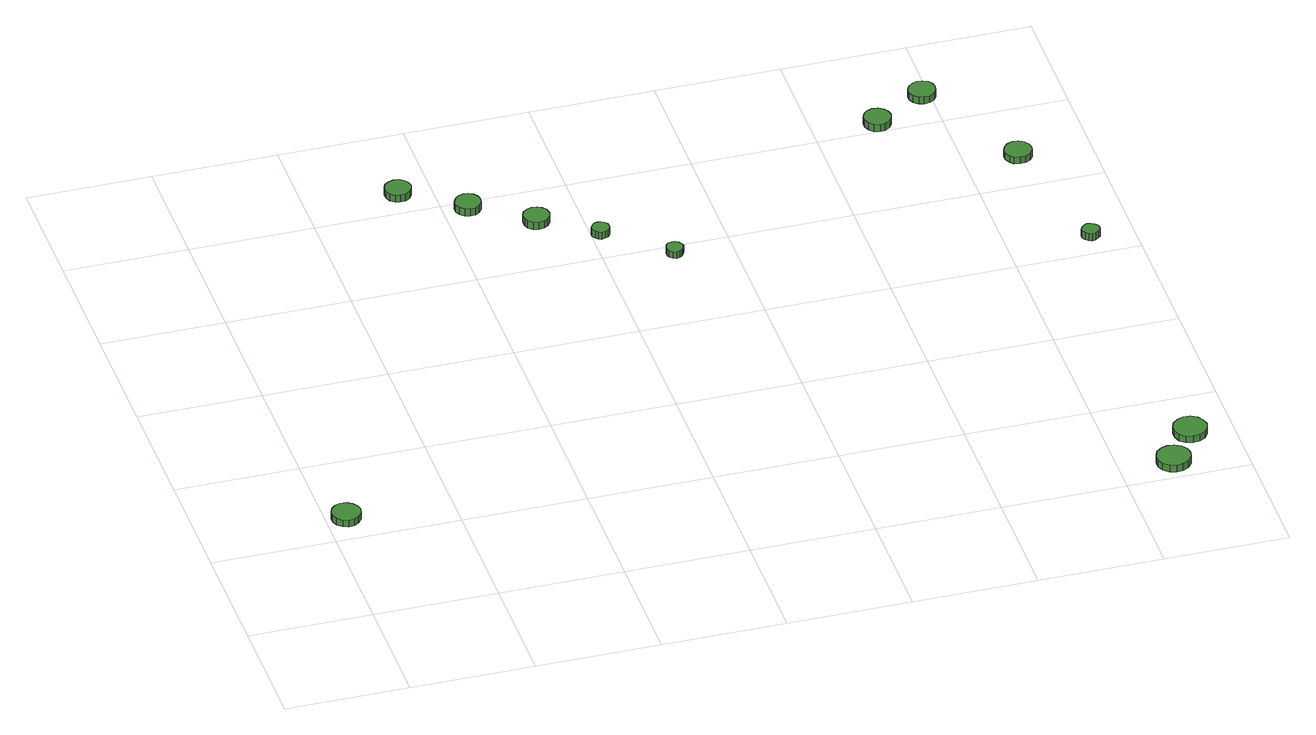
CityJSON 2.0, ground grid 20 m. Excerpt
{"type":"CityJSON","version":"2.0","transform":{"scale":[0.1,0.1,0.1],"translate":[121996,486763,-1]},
"CityObjects":{
"tree1":{"type":"SolitaryVegetationObject","attributes":{"function":"something"},"geometry":[{"type":"MultiSurface","lod":"1","boundaries":[[[0,1,2,3,4,5,6,7,8,9,10,11,12,13,14]],[[15,16,17,18,19,20,21,22,23,24,25,26,27,28,29]],[[0,29,28,1]],[[1,28,27,2]],[[2,27,26,3]],[[3,26,25,4]],[[4,25,24,5]],[[5,24,23,6]],[[6,23,22,7]],[[7,22,21,8]],[[8,21,20,9]],[[9,20,19,10]],[[10,19,18,11]],[[11,18,17,12]],[[12,17,16,13]],[[13,16,15,14]],[[14,15,29,0]]]}]},
"tree2":{"type":"SolitaryVegetationObject","attributes":{"function":"something"},"geometry":[{"type":"MultiSurface","lod":"1","boundaries":[[[30,31,32,33,34,35,36,37,38,39,40,41,42,43,44]],[[45,46,47,48,49,50,51,52,53,54,55,56,57,58,59]],[[30,59,58,31]],[[31,58,57,32]],[[32,57,56,33]],[[33,56,55,34]],[[34,55,54,35]],[[35,54,53,36]],[[36,53,52,37]],[[37,52,51,38]],[[38,51,50,39]],[[39,50,49,40]],[[40,49,48,41]],[[41,48,47,42]],[[42,47,46,43]],[[43,46,45,44]],[[44,45,59,30]]]}]},
"tree3":{"type":"SolitaryVegetationObject","attributes":{"function":"something"},"geometry":[{"type":"MultiSurface","lod":"1","boundaries":[[[60,61,62,63,64,65,66,67,68,69,70,71,72,73,74]],[[75,76,77,78,79,80,81,82,83,84,85,86,87,88,89]],[[60,89,88,61]],[[61,88,87,62]],[[62,87,86,63]],[[63,86,85,64]],[[64,85,84,65]],[[65,84,83,66]],[[66,83,82,67]],[[67,82,81,68]],[[68,81,80,69]],[[69,80,79,70]],[[70,79,78,71]],[[71,78,77,72]],[[72,77,76,73]],[[73,76,75,74]],[[74,75,89,60]]]}]},
"tree4":{"type":"SolitaryVegetationObject","attributes":{"function":"something"},"geometry":[{"type":"MultiSurface","lod":"1","boundaries":[[[90,91,92,93,94,95,96,97,98,99,100,101,102,103,104]],[[105,106,107,108,109,110,111,112,113,114,115,116,117,118,119]],[[90,119,118,91]],[[91,118,117,92]],[[92,117,116,93]],[[93,116,115,94]],[[94,115,114,95]],[[95,114,113,96]],[[96,113,112,97]],[[97,112,111,98]],[[98,111,110,99]],[[99,110,109,100]],[[100,109,108,101]],[[101,108,107,102]],[[102,107,106,103]],[[103,106,105,104]],[[104,105,119,90]]]}]},
"tree5":{"type":"SolitaryVegetationObject","attributes":{"function":"something"},"geometry":[{"type":"MultiSurface","lod":"1","boundaries":[[[120,121,122,123,124,125,126,127,128,129,130,131,132,133,134]],[[135,136,137,138,139,140,141,142,143,144,145,146,147,148,149]],[[120,149,148,121]],[[121,148,147,122]],[[122,147,146,123]],[[123,146,145,124]],[[124,145,144,125]],[[125,144,143,126]],[[126,143,142,127]],[[127,142,141,128]],[[128,141,140,129]],[[129,140,139,130]],[[130,139,138,131]],[[131,138,137,132]],[[132,137,136,133]],[[133,136,135,134]],[[134,135,149,120]]]}]},
"tree6":{"type":"SolitaryVegetationObject","attributes":{"function":"something"},"geometry":[{"type":"MultiSurface","lod":"1","boundaries":[[[150,151,152,153,154,155,156,157,158,159,160,161,162,163,164]],[[165,166,167,168,169,170,171,172,173,174,175,176,177,178,179]],[[150,179,178,151]],[[151,178,177,152]],[[152,177,176,153]],[[153,176,175,154]],[[154,175,174,155]],[[155,174,173,156]],[[156,173,172,157]],[[157,172,171,158]],[[158,171,170,159]],[[159,170,169,160]],[[160,169,168,161]],[[161,168,167,162]],[[162,167,166,163]],[[163,166,165,164]],[[164,165,179,150]]]}]},
"tree7":{"type":"SolitaryVegetationObject","attributes":{"function":"something"},"geometry":[{"type":"MultiSurface","lod":"1","boundaries":[[[180,181,182,183,184,185,186,187,188,189,190,191,192,193,194]],[[195,196,197,198,199,200,201,202,203,204,205,206,207,208,209]],[[180,209,208,181]],[[181,208,207,182]],[[182,207,206,183]],[[183,206,205,184]],[[184,205,204,185]],[[185,204,203,186]],[[186,203,202,187]],[[187,202,201,188]],[[188,201,200,189]],[[189,200,199,190]],[[190,199,198,191]],[[191,198,197,192]],[[192,197,196,193]],[[193,196,195,194]],[[194,195,209,180]]]}]},
"tree8":{"type":"SolitaryVegetationObject","attributes":{"function":"something"},"geometry":[{"type":"MultiSurface","lod":"1","boundaries":[[[210,211,212,213,214,215,216,217,218,219,220,221,222,223,224]],[[225,226,227,228,229,230,231,232,233,234,235,236,237,238,239]],[[210,239,238,211]],[[211,238,237,212]],[[212,237,236,213]],[[213,236,235,214]],[[214,235,234,215]],[[215,234,233,216]],[[216,233,232,217]],[[217,232,231,218]],[[218,231,230,219]],[[219,230,229,220]],[[220,229,228,221]],[[221,228,227,222]],[[222,227,226,223]],[[223,226,225,224]],[[224,225,239,210]]]}]},
"tree9":{"type":"SolitaryVegetationObject","attributes":{"function":"something"},"geometry":[{"type":"MultiSurface","lod":"1","boundaries":[[[240,241,242,243,244,245,246,247,248,249,250,251,252,253,254]],[[255,256,257,258,259,260,261,262,263,264,265,266,267,268,269]],[[240,269,268,241]],[[241,268,267,242]],[[242,267,266,243]],[[243,266,265,244]],[[244,265,264,245]],[[245,264,263,246]],[[246,263,262,247]],[[247,262,261,248]],[[248,261,260,249]],[[249,260,259,250]],[[250,259,258,251]],[[251,258,257,252]],[[252,257,256,253]],[[253,256,255,254]],[[254,255,269,240]]]}]},
"tree10":{"type":"SolitaryVegetationObject","attributes":{"function":"something"},"geometry":[{"type":"MultiSurface","lod":"1","boundaries":[[[270,271,272,273,274,275,276,277,278,279,280,281,282,283,284]],[[285,286,287,288,289,290,291,292,293,294,295,296,297,298,299]],[[270,299,298,271]],[[271,298,297,272]],[[272,297,296,273]],[[273,296,295,274]],[[274,295,294,275]],[[275,294,293,276]],[[276,293,292,277]],[[277,292,291,278]],[[278,291,290,279]],[[279,290,289,280]],[[280,289,288,281]],[[281,288,287,282]],[[282,287,286,283]],[[283,286,285,284]],[[284,285,299,270]]]}]},
"tree11":{"type":"SolitaryVegetationObject","attributes":{"function":"something"},"geometry":[{"type":"MultiSurface","lod":"1","boundaries":[[[300,301,302,303,304,305,306,307,308,309,310,311,312,313,314]],[[315,316,317,318,319,320,321,322,323,324,325,326,327,328,329]],[[300,329,328,301]],[[301,328,327,302]],[[302,327,326,303]],[[303,326,325,304]],[[304,325,324,305]],[[305,324,323,306]],[[306,323,322,307]],[[307,322,321,308]],[[308,321,320,309]],[[309,320,319,310]],[[310,319,318,311]],[[311,318,317,312]],[[312,317,316,313]],[[313,316,315,314]],[[314,315,329,300]]]}]},
"tree12":{"type":"SolitaryVegetationObject","attributes":{"function":"something"},"geometry":[{"type":"MultiSurface","lod":"1","boundaries":[[[330,331,332,333,334,335,336,337,338,339,340,341,342,343,344]],[[345,346,347,348,349,350,351,352,353,354,355,356,357,358,359]],[[330,359,358,331]],[[331,358,357,332]],[[332,357,356,333]],[[333,356,355,334]],[[334,355,354,335]],[[335,354,353,336]],[[336,353,352,337]],[[337,352,351,338]],[[338,351,350,339]],[[339,350,349,340]],[[340,349,348,341]],[[341,348,347,342]],[[342,347,346,343]],[[343,346,345,344]],[[344,345,359,330]]]}]}
},
"vertices":[
[55,256,19],[53,265,19],[47,273,19],[39,278,19],[29,279,19],[20,276,19],[13,269,19],[9,260,19],[9,251,19],[13,242,19],[20,235,19],[29,232,19],[39,233,19],[47,238,19],[53,246,19],[53,246,7],[47,238,7],[39,233,7],[29,232,7],[20,235,7],[13,242,7],[9,251,7],[9,260,7],[13,269,7],[20,276,7],[29,279,7],[39,278,7],[47,273,7],[53,265,7],[55,256,7],
[363,1031,33],[361,1040,33],[356,1047,33],[349,1051,33],[340,1052,33],[332,1049,33],[325,1044,33],[322,1036,33],[322,1027,33],[325,1019,33],[332,1013,33],[340,1011,33],[349,1012,33],[356,1016,33],[361,1023,33],[361,1023,20],[356,1016,20],[349,1012,20],[340,1011,20],[332,1013,20],[325,1019,20],[322,1027,20],[322,1036,20],[325,1044,20],[332,1049,20],[340,1052,20],[349,1051,20],[356,1047,20],[361,1040,20],[363,1031,20],
[455,966,33],[453,975,33],[448,982,33],[441,986,33],[432,987,33],[424,984,33],[418,978,33],[414,970,33],[414,962,33],[418,954,33],[424,948,33],[432,946,33],[441,946,33],[448,951,33],[453,958,33],[453,958,20],[448,951,20],[441,946,20],[432,946,20],[424,948,20],[418,954,20],[414,962,20],[414,970,20],[418,978,20],[424,984,20],[432,987,20],[441,986,20],[448,982,20],[453,975,20],[455,966,20],
[546,904,32],[544,913,32],[539,920,32],[532,924,32],[523,925,32],[515,922,32],[508,917,32],[505,909,32],[505,900,32],[508,892,32],[515,886,32],[523,884,32],[532,885,32],[539,889,32],[544,896,32],[544,896,19],[539,889,19],[532,885,19],[523,884,19],[515,886,19],[508,892,19],[505,900,19],[505,909,19],[508,917,19],[515,922,19],[523,925,19],[532,924,19],[539,920,19],[544,913,19],[546,904,19],
[624,846,32],[623,852,32],[619,856,32],[614,859,32],[608,860,32],[603,858,32],[599,854,32],[596,849,32],[596,843,32],[599,838,32],[603,834,32],[608,832,32],[614,833,32],[619,835,32],[623,840,32],[623,840,19],[619,835,19],[614,833,19],[608,832,19],[603,834,19],[599,838,19],[596,843,19],[596,849,19],[599,854,19],[603,858,19],[608,860,19],[614,859,19],[619,856,19],[623,852,19],[624,846,19],
[718,763,33],[716,768,33],[713,773,33],[708,776,33],[703,776,33],[697,775,33],[693,771,33],[691,766,33],[691,760,33],[693,755,33],[697,751,33],[703,749,33],[708,750,33],[713,753,33],[716,757,33],[716,757,21],[713,753,21],[708,750,21],[703,749,21],[697,751,21],[693,755,21],[691,760,21],[691,766,21],[693,771,21],[697,775,21],[703,776,21],[708,776,21],[713,773,21],[716,768,21],[718,763,21],
[1309,27,30],[1307,38,30],[1300,47,30],[1290,52,30],[1279,54,30],[1269,50,30],[1260,43,30],[1256,33,30],[1256,21,30],[1260,11,30],[1269,4,30],[1279,0,30],[1290,1,30],[1300,7,30],[1307,16,30],[1307,16,17],[1300,7,17],[1290,1,17],[1279,0,17],[1269,4,17],[1260,11,17],[1256,21,17],[1256,33,17],[1260,43,17],[1269,50,17],[1279,54,17],[1290,52,17],[1300,47,17],[1307,38,17],[1309,27,17],
[1354,91,31],[1351,102,31],[1345,111,31],[1335,117,31],[1324,118,31],[1313,114,31],[1305,107,31],[1301,97,31],[1301,86,31],[1305,75,31],[1313,68,31],[1324,65,31],[1335,66,31],[1345,71,31],[1351,80,31],[1351,80,19],[1345,71,19],[1335,66,19],[1324,65,19],[1313,68,19],[1305,75,19],[1301,86,19],[1301,97,19],[1305,107,19],[1313,114,19],[1324,118,19],[1335,117,19],[1345,111,19],[1351,102,19],[1354,91,19],
[1119,1004,33],[1117,1013,33],[1112,1020,33],[1104,1025,33],[1095,1026,33],[1086,1023,33],[1080,1017,33],[1076,1009,33],[1076,1000,33],[1080,991,33],[1086,985,33],[1095,982,33],[1104,983,33],[1112,988,33],[1117,995,33],[1117,995,20],[1112,988,20],[1104,983,20],[1095,982,20],[1086,985,20],[1080,991,20],[1076,1000,20],[1076,1009,20],[1080,1017,20],[1086,1023,20],[1095,1026,20],[1104,1025,20],[1112,1020,20],[1117,1013,20],[1119,1004,20],
[1205,1056,32],[1203,1065,32],[1198,1072,32],[1190,1076,32],[1181,1077,32],[1173,1074,32],[1166,1068,32],[1162,1060,32],[1162,1051,32],[1166,1043,32],[1173,1037,32],[1181,1034,32],[1190,1035,32],[1198,1040,32],[1203,1047,32],[1203,1047,19],[1198,1040,19],[1190,1035,19],[1181,1034,19],[1173,1037,19],[1166,1043,19],[1162,1051,19],[1162,1060,19],[1166,1068,19],[1173,1074,19],[1181,1077,19],[1190,1076,19],[1198,1072,19],[1203,1065,19],[1205,1056,19],
[1339,623,38],[1338,629,38],[1334,633,38],[1329,636,38],[1323,637,38],[1318,635,38],[1314,631,38],[1311,626,38],[1311,620,38],[1314,615,38],[1318,611,38],[1323,609,38],[1329,610,38],[1334,613,38],[1338,617,38],[1338,617,25],[1334,613,25],[1329,610,25],[1323,609,25],[1318,611,25],[1314,615,25],[1311,620,25],[1311,626,25],[1314,631,25],[1318,635,25],[1323,637,25],[1329,636,25],[1334,633,25],[1338,629,25],[1339,623,25],
[1300,858,35],[1298,867,35],[1293,874,35],[1285,879,35],[1276,880,35],[1267,877,35],[1261,871,35],[1257,863,35],[1257,854,35],[1261,845,35],[1267,839,35],[1276,837,35],[1285,838,35],[1293,842,35],[1298,849,35],[1298,849,23],[1293,842,23],[1285,838,23],[1276,837,23],[1267,839,23],[1261,845,23],[1257,854,23],[1257,863,23],[1261,871,23],[1267,877,23],[1276,880,23],[1285,879,23],[1293,874,23],[1298,867,23],[1300,858,23]
]}
